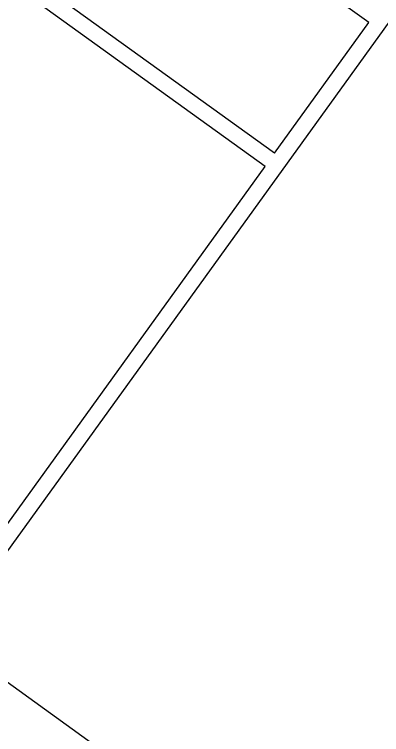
# Model space of a CAD drawing. Header units: metres. Extents: x 141303 to 146299, y 125960 to 127091.
# Drawn here: x 144690.46 to 144695.01, y 126053.06 to 126061.99 of the extents above; entities that cross this region are included whole.
import ezdxf

# ---------------------------------------------------------------- set-up
doc = ezdxf.new("R2010")
doc.units = ezdxf.units.M
doc.header["$MEASUREMENT"] = 0
doc.layers.add('NVMI_WALL', color=7, linetype='Continuous', lineweight=30)

msp = doc.modelspace()

# ---------------------------------------------------------------- linework, layer by layer
at = {"layer": 'NVMI_WALL'}
for p, q in [((144684.72667, 126047.49693), (144701.68516, 126071.02502)), ((144694.85549, 126061.89162), (144690.63706, 126064.93216)), ((144693.68605, 126060.26915), (144689.46762, 126063.30969)), ((144693.5691, 126060.1069), (144689.35068, 126063.14744)), ((144693.68605, 126060.26915), (144694.85549, 126061.89162)), ((144693.68605, 126060.26915), (144694.85549, 126061.89162)), ((144693.68605, 126060.26915), (144694.85549, 126061.89162)), ((144689.47607, 126054.42825), (144693.5691, 126060.1069)), ((144689.47607, 126054.42825), (144693.5691, 126060.1069)), ((144689.47607, 126054.42825), (144693.5691, 126060.1069)), ((144692.89035, 126051.89189), (144689.64541, 126054.23077))]:
    msp.add_line(p, q, dxfattribs=at)

doc.saveas('drawing.dxf')
